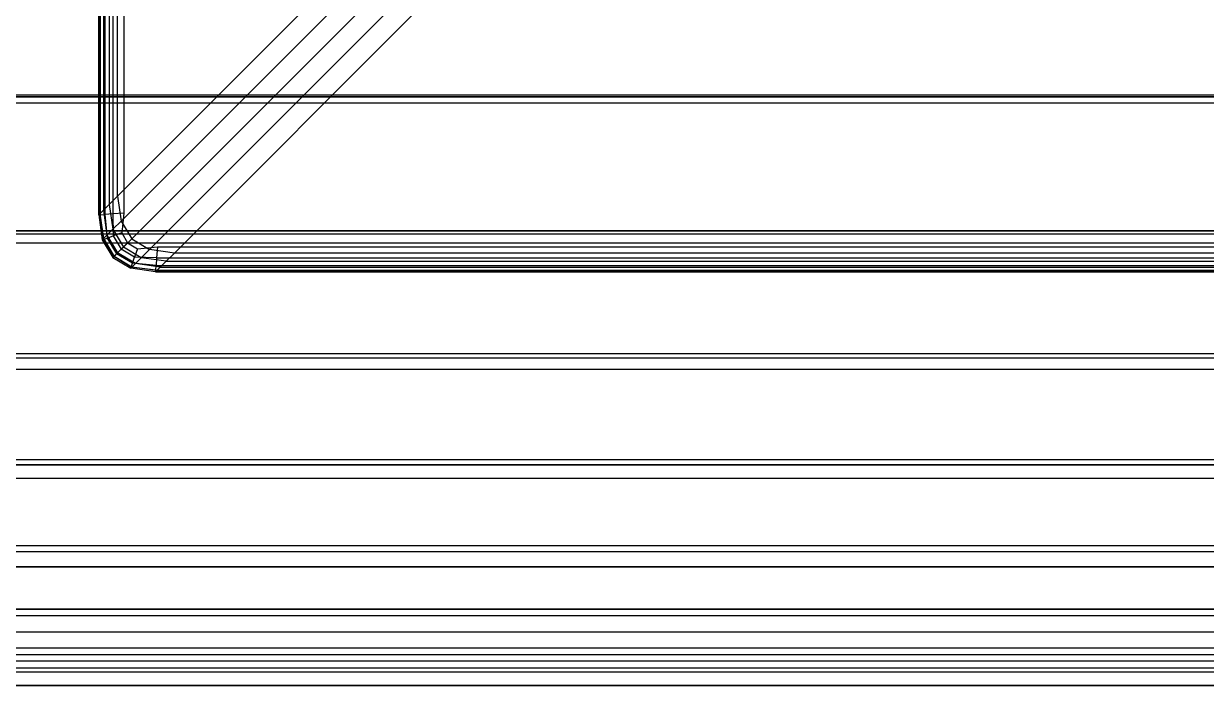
# Model space of a CAD drawing. Extents: x 11992 to 29481, y -6727 to 6811.
# Drawn here: x 14447.33 to 14468.11, y 911.6 to 923.22 of the extents above; entities that cross this region are included whole.
import ezdxf

# ---------------------------------------------------------------- set-up
doc = ezdxf.new("R2010")
doc.units = 0
doc.header["$MEASUREMENT"] = 0
doc.layers.get('0').update_dxf_attribs({"color": 8, "linetype": 'CONTINUOUS'})

msp = doc.modelspace()

# ---------------------------------------------------------------- linework, layer by layer
for p, q in [((14448.65, 934.441, -77.197), (14448.65, 919.863, -77.197)), ((14448.65, 934.441, -1413.709), (14448.65, 919.863, -1413.709)), ((14448.65, 919.863, -76.127), (14448.65, 934.441, -76.127)), ((14448.65, 919.863, -1412.639), (14448.65, 934.441, -1412.639)), ((14448.67, 934.42, -77.4), (14448.67, 919.884, -77.4)), ((14448.67, 934.42, -1413.912), (14448.67, 919.884, -1413.912)), ((14448.677, 934.439, -75.923), (14448.677, 919.865, -75.923)), ((14448.677, 934.439, -1412.435), (14448.677, 919.865, -1412.435)), ((14448.732, 934.359, -77.546), (14448.732, 919.946, -77.546)), ((14448.732, 934.359, -1414.058), (14448.732, 919.945, -1414.058)), ((14448.76, 934.433, -75.778), (14448.76, 919.871, -75.778)), ((14448.76, 934.433, -1412.29), (14448.76, 919.871, -1412.29)), ((14448.898, 934.423, -75.691), (14448.898, 919.881, -75.691)), ((14448.898, 934.423, -1412.203), (14448.898, 919.881, -1412.203)), ((14449.09, 934.409, -75.662), (14449.09, 919.895, -75.662)), ((14449.09, 934.409, -1412.174), (14449.09, 919.894, -1412.174)), ((14448.834, 934.256, -77.633), (14448.835, 920.048, -77.633)), ((14448.834, 934.256, -1414.145), (14448.835, 920.048, -1414.145)), ((14448.979, 920.192, -77.662), (14448.979, 934.112, -77.662)), ((14448.979, 920.192, -1414.174), (14448.979, 934.112, -1414.174)), ((14453.321, 924.535, -77.662), (14448.979, 920.192, -77.662)), ((14453.321, 924.535, -1414.174), (14448.979, 920.192, -1414.174)), ((14453.383, 924.097, -77.662), (14449.042, 919.754, -77.662)), ((14453.383, 924.097, -1414.174), (14449.042, 919.754, -1414.174)), ((14453.571, 923.785, -77.662), (14449.229, 919.442, -77.662)), ((14453.571, 923.785, -1414.174), (14449.229, 919.442, -1414.174)), ((14453.883, 923.597, -77.662), (14449.541, 919.254, -77.662)), ((14453.883, 923.597, -1414.174), (14449.541, 919.254, -1414.174)), ((14454.321, 923.535, -77.662), (14449.979, 919.192, -77.662)), ((14454.321, 923.535, -1414.174), (14449.979, 919.192, -1414.174)), ((15683.433, 921.937, -141.082), (14427.638, 921.936, -141.081)), ((15683.433, 921.937, -112.418), (14427.638, 921.936, -112.418)), ((15683.433, 921.936, -1477.594), (14427.638, 921.934, -1477.593)), ((15683.433, 921.936, -1448.93), (14427.638, 921.934, -1448.929)), ((14427.638, 921.833, -112.133), (15683.433, 921.834, -112.133)), ((14427.638, 921.833, -141.366), (15683.433, 921.833, -141.366)), ((14427.638, 921.831, -1477.877), (15683.433, 921.833, -1477.878)), ((14427.638, 921.831, -1448.645), (15683.433, 921.833, -1448.645)), ((14427.913, 921.975, -140.959), (15683.707, 921.977, -140.959)), ((14427.913, 921.974, -1477.471), (15683.707, 921.977, -1477.471)), ((14427.913, 921.975, -112.541), (15683.707, 921.977, -112.541)), ((14427.913, 921.974, -1449.052), (15683.707, 921.977, -1449.053)), ((14448.979, 920.192, -77.662), (14448.835, 920.048, -77.633)), ((14448.979, 920.192, -1414.174), (14448.835, 920.048, -1414.145)), ((14448.979, 920.192, -77.662), (14449.042, 919.754, -77.662)), ((14448.979, 920.192, -1414.174), (14449.042, 919.754, -1414.174)), ((14448.732, 919.946, -77.546), (14448.835, 920.048, -77.633)), ((14448.732, 919.945, -1414.058), (14448.835, 920.048, -1414.145)), ((14448.835, 920.048, -77.633), (14448.897, 919.611, -77.633)), ((14448.835, 920.048, -1414.145), (14448.897, 919.61, -1414.145)), ((14448.65, 919.863, -77.197), (14448.67, 919.884, -77.4)), ((14448.65, 919.863, -1413.709), (14448.67, 919.884, -1413.912)), ((14448.65, 919.863, -76.127), (14448.677, 919.865, -75.923)), ((14448.65, 919.863, -1412.639), (14448.677, 919.865, -1412.435)), ((14448.65, 919.863, -77.197), (14448.65, 919.863, -76.127)), ((14448.65, 919.863, -77.197), (14448.713, 919.426, -77.197)), ((14448.65, 919.863, -1413.709), (14448.65, 919.863, -1412.639)), ((14448.65, 919.863, -1413.709), (14448.713, 919.426, -1413.709)), ((14448.65, 919.863, -76.127), (14448.713, 919.426, -76.127)), ((14448.65, 919.863, -1412.639), (14448.713, 919.426, -1412.639)), ((14448.67, 919.884, -77.4), (14448.732, 919.946, -77.546)), ((14448.67, 919.884, -1413.912), (14448.732, 919.945, -1414.058)), ((14448.67, 919.884, -77.4), (14448.733, 919.446, -77.4)), ((14448.67, 919.884, -1413.912), (14448.733, 919.446, -1413.912)), ((14448.677, 919.865, -75.923), (14448.76, 919.871, -75.778)), ((14448.677, 919.865, -1412.435), (14448.76, 919.871, -1412.29)), ((14448.734, 919.433, -75.923), (14448.677, 919.865, -75.923)), ((14448.734, 919.433, -1412.435), (14448.677, 919.865, -1412.435)), ((14448.732, 919.946, -77.546), (14448.795, 919.508, -77.546)), ((14448.732, 919.945, -1414.058), (14448.795, 919.508, -1414.058)), ((14448.898, 919.881, -75.691), (14448.76, 919.871, -75.778)), ((14448.898, 919.881, -1412.203), (14448.76, 919.871, -1412.29)), ((14448.76, 919.871, -75.778), (14448.799, 919.456, -75.778)), ((14448.76, 919.871, -1412.29), (14448.799, 919.456, -1412.29)), ((14449.042, 919.754, -77.662), (14448.897, 919.611, -77.633)), ((14449.042, 919.754, -1414.174), (14448.897, 919.61, -1414.145)), ((14449.09, 919.895, -75.662), (14448.898, 919.881, -75.691)), ((14449.09, 919.894, -1412.174), (14448.898, 919.881, -1412.203)), ((14448.898, 919.881, -75.691), (14448.906, 919.494, -75.691)), ((14448.898, 919.881, -1412.203), (14448.906, 919.494, -1412.203)), ((14449.042, 919.754, -77.662), (14449.229, 919.442, -77.662)), ((14449.042, 919.754, -1414.174), (14449.229, 919.442, -1414.174)), ((14449.09, 919.895, -75.662), (14449.056, 919.548, -75.662)), ((14449.09, 919.894, -1412.174), (14449.056, 919.548, -1412.174)), ((14427.913, 919.587, -113.654), (15683.707, 919.588, -113.654)), ((14427.913, 919.587, -139.845), (15683.707, 919.588, -139.845)), ((14427.913, 919.585, -1450.166), (15683.707, 919.588, -1450.166)), ((14427.913, 919.585, -1476.357), (15683.707, 919.588, -1476.357)), ((14448.795, 919.508, -77.546), (14448.897, 919.611, -77.633)), ((14448.795, 919.508, -1414.058), (14448.897, 919.61, -1414.145)), ((14448.897, 919.611, -77.633), (14449.085, 919.298, -77.633)), ((14448.897, 919.61, -1414.145), (14449.085, 919.298, -1414.145)), ((14449.056, 919.548, -75.662), (14448.906, 919.494, -75.691)), ((14449.056, 919.548, -1412.174), (14448.906, 919.494, -1412.203)), ((14449.056, 919.548, -75.662), (14449.158, 919.371, -75.662)), ((14449.056, 919.548, -1412.174), (14449.158, 919.371, -1412.174)), ((15683.433, 919.527, -113.541), (14427.638, 919.526, -113.541)), ((15683.433, 919.527, -139.958), (14427.638, 919.526, -139.958)), ((15683.433, 919.527, -1450.053), (14427.638, 919.524, -1450.053)), ((15683.433, 919.527, -1476.47), (14427.638, 919.524, -1476.47)), ((14427.638, 919.374, -113.279), (15683.433, 919.376, -113.279)), ((14427.638, 919.374, -140.22), (15683.433, 919.376, -140.22)), ((14427.638, 919.373, -1449.791), (15683.433, 919.376, -1449.791)), ((14427.638, 919.373, -1476.732), (15683.433, 919.376, -1476.732)), ((14448.713, 919.426, -77.197), (14448.733, 919.446, -77.4)), ((14448.713, 919.426, -1413.709), (14448.733, 919.446, -1413.912)), ((14448.713, 919.426, -76.127), (14448.734, 919.433, -75.923)), ((14448.713, 919.426, -1412.639), (14448.734, 919.433, -1412.435)), ((14448.713, 919.426, -77.197), (14448.713, 919.426, -76.127)), ((14448.713, 919.426, -77.197), (14448.9, 919.113, -77.197)), ((14448.713, 919.426, -1413.709), (14448.713, 919.426, -1412.639)), ((14448.713, 919.426, -1413.709), (14448.9, 919.113, -1413.709)), ((14448.713, 919.426, -76.127), (14448.9, 919.113, -76.127)), ((14448.713, 919.426, -1412.639), (14448.9, 919.113, -1412.639)), ((14448.733, 919.446, -77.4), (14448.795, 919.508, -77.546)), ((14448.733, 919.446, -1413.912), (14448.795, 919.508, -1414.058)), ((14448.733, 919.446, -77.4), (14448.921, 919.134, -77.4)), ((14448.733, 919.446, -1413.912), (14448.921, 919.134, -1413.912)), ((14448.734, 919.433, -75.923), (14448.799, 919.456, -75.778)), ((14448.734, 919.433, -1412.435), (14448.799, 919.456, -1412.29)), ((14448.734, 919.433, -75.923), (14448.916, 919.129, -75.923)), ((14448.734, 919.433, -1412.435), (14448.916, 919.129, -1412.435)), ((14448.795, 919.508, -77.546), (14448.982, 919.196, -77.546)), ((14448.795, 919.508, -1414.058), (14448.982, 919.196, -1414.058)), ((14448.799, 919.456, -75.778), (14448.906, 919.494, -75.691)), ((14448.799, 919.456, -1412.29), (14448.906, 919.494, -1412.203)), ((14448.799, 919.456, -75.778), (14448.964, 919.178, -75.778)), ((14448.799, 919.456, -1412.29), (14448.964, 919.178, -1412.29)), ((14448.906, 919.494, -75.691), (14449.045, 919.258, -75.691)), ((14448.906, 919.494, -1412.203), (14449.045, 919.258, -1412.203)), ((14449.158, 919.371, -75.662), (14449.045, 919.258, -75.691)), ((14449.158, 919.371, -1412.174), (14449.045, 919.258, -1412.203)), ((14449.229, 919.442, -77.662), (14449.085, 919.298, -77.633)), ((14449.229, 919.442, -1414.174), (14449.085, 919.298, -1414.145)), ((14449.158, 919.371, -75.662), (14449.334, 919.269, -75.662)), ((14449.158, 919.371, -1412.174), (14449.334, 919.269, -1412.174)), ((14449.229, 919.442, -77.662), (14449.541, 919.254, -77.662)), ((14449.229, 919.442, -1414.174), (14449.541, 919.254, -1414.174)), ((14448.9, 919.113, -77.197), (14448.921, 919.134, -77.4)), ((14448.9, 919.113, -1413.709), (14448.921, 919.134, -1413.912)), ((14448.9, 919.113, -76.127), (14448.916, 919.129, -75.923)), ((14448.9, 919.113, -1412.639), (14448.916, 919.129, -1412.435)), ((14448.916, 919.129, -75.923), (14448.964, 919.178, -75.778)), ((14448.916, 919.129, -1412.435), (14448.964, 919.178, -1412.29)), ((14449.22, 918.947, -75.923), (14448.916, 919.129, -75.923)), ((14449.22, 918.947, -1412.435), (14448.916, 919.129, -1412.435)), ((14448.921, 919.134, -77.4), (14448.982, 919.196, -77.546)), ((14448.921, 919.134, -1413.912), (14448.982, 919.196, -1414.058)), ((14449.233, 918.946, -77.4), (14448.921, 919.134, -77.4)), ((14449.233, 918.946, -1413.912), (14448.921, 919.134, -1413.912)), ((14448.964, 919.178, -75.778), (14449.045, 919.258, -75.691)), ((14448.964, 919.178, -1412.29), (14449.045, 919.258, -1412.203)), ((14449.243, 919.012, -75.778), (14448.964, 919.178, -75.778)), ((14449.243, 919.012, -1412.29), (14448.964, 919.178, -1412.29)), ((14448.982, 919.196, -77.546), (14449.085, 919.298, -77.633)), ((14448.982, 919.196, -1414.058), (14449.085, 919.298, -1414.145)), ((14449.294, 919.008, -77.546), (14448.982, 919.196, -77.546)), ((14449.294, 919.008, -1414.058), (14448.982, 919.196, -1414.058)), ((14449.281, 919.119, -75.691), (14449.045, 919.258, -75.691)), ((14449.281, 919.119, -1412.203), (14449.045, 919.258, -1412.203)), ((14449.397, 919.111, -77.633), (14449.085, 919.298, -77.633)), ((14449.397, 919.111, -1414.145), (14449.085, 919.298, -1414.145)), ((14449.334, 919.269, -75.662), (14449.281, 919.119, -75.691)), ((14449.334, 919.269, -1412.174), (14449.281, 919.119, -1412.203)), ((14449.334, 919.269, -75.662), (14449.681, 919.304, -75.662)), ((14449.334, 919.269, -1412.174), (14449.681, 919.304, -1412.174)), ((14449.541, 919.254, -77.662), (14449.397, 919.111, -77.633)), ((14449.541, 919.254, -1414.174), (14449.397, 919.111, -1414.145)), ((14449.979, 919.192, -77.662), (14449.541, 919.254, -77.662)), ((14449.979, 919.192, -1414.174), (14449.541, 919.254, -1414.174)), ((14449.681, 919.304, -75.662), (14449.667, 919.111, -75.691)), ((14449.681, 919.304, -1412.174), (14449.667, 919.111, -1412.203)), ((14449.681, 919.304, -75.662), (14485.025, 919.304, -75.662)), ((14449.681, 919.304, -1412.174), (14485.025, 919.304, -1412.174)), ((14449.979, 919.192, -77.662), (14449.835, 919.048, -77.633)), ((14449.979, 919.192, -1414.174), (14449.835, 919.048, -1414.145)), ((14484.728, 919.192, -77.662), (14449.979, 919.192, -77.662)), ((14484.728, 919.192, -1414.174), (14449.979, 919.192, -1414.174)), ((14448.9, 919.113, -77.197), (14448.9, 919.113, -76.127)), ((14448.9, 919.113, -77.197), (14449.212, 918.926, -77.197)), ((14448.9, 919.113, -1413.709), (14448.9, 919.113, -1412.639)), ((14448.9, 919.113, -1413.709), (14449.212, 918.926, -1413.709)), ((14448.9, 919.113, -76.127), (14449.212, 918.926, -76.127)), ((14448.9, 919.113, -1412.639), (14449.212, 918.926, -1412.639)), ((14449.212, 918.926, -76.127), (14449.22, 918.947, -75.923)), ((14449.212, 918.926, -1412.639), (14449.22, 918.947, -1412.435)), ((14449.212, 918.926, -77.197), (14449.233, 918.946, -77.4)), ((14449.212, 918.926, -1413.709), (14449.233, 918.946, -1413.912)), ((14449.65, 918.863, -77.197), (14449.212, 918.926, -77.197)), ((14449.65, 918.863, -1413.709), (14449.212, 918.926, -1413.709)), ((14449.65, 918.863, -76.127), (14449.212, 918.926, -76.127)), ((14449.65, 918.863, -1412.639), (14449.212, 918.926, -1412.639)), ((14449.212, 918.926, -77.197), (14449.212, 918.926, -76.127)), ((14449.212, 918.926, -1413.709), (14449.212, 918.926, -1412.639)), ((14449.22, 918.947, -75.923), (14449.243, 919.012, -75.778)), ((14449.22, 918.947, -1412.435), (14449.243, 919.012, -1412.29)), ((14449.652, 918.891, -75.923), (14449.22, 918.947, -75.923)), ((14449.652, 918.891, -1412.435), (14449.22, 918.947, -1412.435)), ((14449.233, 918.946, -77.4), (14449.294, 919.008, -77.546)), ((14449.233, 918.946, -1413.912), (14449.294, 919.008, -1414.058)), ((14449.671, 918.884, -77.4), (14449.233, 918.946, -77.4)), ((14449.671, 918.884, -1413.912), (14449.233, 918.946, -1413.912)), ((14449.243, 919.012, -75.778), (14449.281, 919.119, -75.691)), ((14449.243, 919.012, -1412.29), (14449.281, 919.119, -1412.203)), ((14449.658, 918.974, -75.778), (14449.243, 919.012, -75.778)), ((14449.658, 918.974, -1412.29), (14449.243, 919.012, -1412.29)), ((14449.667, 919.111, -75.691), (14449.281, 919.119, -75.691)), ((14449.667, 919.111, -1412.203), (14449.281, 919.119, -1412.203)), ((14449.294, 919.008, -77.546), (14449.397, 919.111, -77.633)), ((14449.294, 919.008, -1414.058), (14449.397, 919.111, -1414.145)), ((14449.732, 918.946, -77.546), (14449.294, 919.008, -77.546)), ((14449.732, 918.946, -1414.058), (14449.294, 919.008, -1414.058)), ((14449.835, 919.048, -77.633), (14449.397, 919.111, -77.633)), ((14449.835, 919.048, -1414.145), (14449.397, 919.111, -1414.145)), ((14449.652, 918.891, -75.923), (14449.658, 918.974, -75.778)), ((14449.652, 918.891, -1412.435), (14449.658, 918.974, -1412.29)), ((14449.667, 919.111, -75.691), (14449.658, 918.974, -75.778)), ((14449.667, 919.111, -1412.203), (14449.658, 918.974, -1412.29)), ((14449.658, 918.974, -75.778), (14485.049, 918.974, -75.778)), ((14449.658, 918.974, -1412.29), (14485.049, 918.974, -1412.29)), ((14449.667, 919.111, -75.691), (14485.039, 919.111, -75.691)), ((14449.667, 919.111, -1412.203), (14485.039, 919.111, -1412.203)), ((14449.671, 918.884, -77.4), (14449.732, 918.946, -77.546)), ((14449.671, 918.884, -1413.912), (14449.732, 918.946, -1414.058)), ((14449.732, 918.946, -77.546), (14449.835, 919.048, -77.633)), ((14449.732, 918.946, -1414.058), (14449.835, 919.048, -1414.145)), ((14449.732, 918.946, -77.546), (14484.975, 918.946, -77.546)), ((14449.732, 918.946, -1414.058), (14484.975, 918.946, -1414.058)), ((14449.835, 919.048, -77.633), (14484.872, 919.048, -77.633)), ((14449.835, 919.048, -1414.145), (14484.872, 919.048, -1414.145)), ((14449.65, 918.863, -76.127), (14449.652, 918.891, -75.923)), ((14449.65, 918.863, -1412.639), (14449.652, 918.891, -1412.435)), ((14449.65, 918.863, -77.197), (14449.671, 918.884, -77.4)), ((14449.65, 918.863, -1413.709), (14449.671, 918.884, -1413.912)), ((14449.65, 918.863, -77.197), (14449.65, 918.863, -76.127)), ((14449.65, 918.863, -77.197), (14485.057, 918.863, -77.197)), ((14449.65, 918.863, -1413.709), (14449.65, 918.863, -1412.639)), ((14449.65, 918.863, -1413.709), (14485.057, 918.863, -1413.709)), ((14485.057, 918.863, -76.127), (14449.65, 918.863, -76.127)), ((14485.057, 918.863, -1412.639), (14449.65, 918.863, -1412.639)), ((14449.652, 918.891, -75.923), (14485.055, 918.891, -75.923)), ((14449.652, 918.891, -1412.435), (14485.055, 918.891, -1412.435)), ((14449.671, 918.884, -77.4), (14485.036, 918.884, -77.4)), ((14449.671, 918.884, -1413.912), (14485.036, 918.884, -1413.912)), ((15683.433, 917.35, -115.066), (14427.638, 917.348, -115.066)), ((15683.433, 917.35, -138.433), (14427.638, 917.348, -138.433)), ((15683.433, 917.349, -1451.578), (14427.638, 917.346, -1451.578)), ((15683.433, 917.349, -1474.945), (14427.638, 917.346, -1474.945)), ((14427.913, 917.427, -115.166), (15683.707, 917.429, -115.167)), ((14427.913, 917.426, -1451.678), (15683.707, 917.429, -1451.678)), ((14427.913, 917.427, -138.333), (15683.707, 917.429, -138.333)), ((14427.913, 917.426, -1474.845), (15683.707, 917.429, -1474.845)), ((14427.638, 917.154, -114.834), (15683.433, 917.155, -114.834)), ((14427.638, 917.152, -1451.346), (15683.433, 917.155, -1451.346)), ((14427.638, 917.154, -138.665), (15683.433, 917.155, -138.665)), ((14427.638, 917.152, -1475.177), (15683.433, 917.155, -1475.177)), ((15683.433, 915.47, -116.946), (14427.638, 915.469, -116.946)), ((15683.433, 915.47, -136.553), (14427.638, 915.469, -136.553)), ((15683.433, 915.47, -1453.458), (14427.638, 915.467, -1453.458)), ((15683.433, 915.47, -1473.065), (14427.638, 915.467, -1473.065)), ((14427.913, 915.564, -117.03), (15683.707, 915.565, -117.03)), ((14427.913, 915.564, -136.469), (15683.707, 915.565, -136.469)), ((14427.913, 915.562, -1453.542), (15683.707, 915.565, -1453.542)), ((14427.913, 915.562, -1472.981), (15683.707, 915.565, -1472.981)), ((14427.638, 915.237, -116.752), (15683.433, 915.238, -116.752)), ((14427.638, 915.237, -136.747), (15683.433, 915.238, -136.748)), ((14427.638, 915.235, -1453.263), (15683.433, 915.238, -1453.264)), ((14427.638, 915.235, -1473.259), (15683.433, 915.238, -1473.26)), ((15683.433, 913.945, -134.376), (14427.638, 913.943, -134.375)), ((15683.433, 913.945, -1470.888), (14427.638, 913.942, -1470.887)), ((15683.433, 913.945, -119.124), (14427.638, 913.943, -119.124)), ((15683.433, 913.945, -1455.636), (14427.638, 913.942, -1455.635)), ((14427.913, 914.052, -134.31), (15683.707, 914.054, -134.311)), ((14427.913, 914.051, -1470.822), (15683.707, 914.054, -1470.822)), ((14427.913, 914.052, -119.189), (15683.707, 914.054, -119.189)), ((14427.913, 914.051, -1455.701), (15683.707, 914.054, -1455.701)), ((14427.638, 913.682, -134.527), (15683.433, 913.683, -134.527)), ((14427.638, 913.68, -1471.038), (15683.433, 913.683, -1471.039)), ((14427.638, 913.682, -118.972), (15683.433, 913.683, -118.973)), ((14427.638, 913.68, -1455.484), (15683.433, 913.683, -1455.484)), ((14427.913, 912.938, -121.578), (15683.707, 912.94, -121.578)), ((14427.913, 912.938, -131.921), (15683.707, 912.94, -131.922)), ((14427.913, 912.936, -1458.09), (15683.707, 912.939, -1458.09)), ((14427.913, 912.936, -1468.433), (15683.707, 912.939, -1468.434)), ((15683.433, 912.821, -121.533), (14427.638, 912.82, -121.533)), ((15683.433, 912.821, -131.966), (14427.638, 912.82, -131.966)), ((15683.433, 912.821, -1458.045), (14427.638, 912.818, -1458.045)), ((15683.433, 912.821, -1468.478), (14427.638, 912.818, -1468.478)), ((14427.638, 912.535, -121.43), (15683.433, 912.537, -121.43)), ((14427.638, 912.535, -132.069), (15683.433, 912.537, -132.07)), ((14427.638, 912.534, -1457.941), (15683.433, 912.537, -1457.942)), ((14427.638, 912.534, -1468.581), (15683.433, 912.537, -1468.582)), ((15683.433, 912.133, -124.101), (14427.638, 912.132, -124.101)), ((15683.433, 912.133, -1460.613), (14427.638, 912.13, -1460.613)), ((15683.433, 912.133, -129.398), (14427.638, 912.132, -129.398)), ((15683.433, 912.133, -1465.91), (14427.638, 912.13, -1465.91)), ((14427.913, 912.256, -124.124), (15683.707, 912.257, -124.124)), ((14427.913, 912.254, -1460.636), (15683.707, 912.257, -1460.636)), ((14427.913, 912.256, -129.375), (15683.707, 912.257, -129.376)), ((14427.913, 912.254, -1465.887), (15683.707, 912.257, -1465.888)), ((15683.433, 911.901, -126.75), (14427.638, 911.9, -126.749)), ((15683.433, 911.901, -1463.262), (14427.638, 911.899, -1463.261)), ((14427.913, 912.026, -126.75), (15683.707, 912.028, -126.75)), ((14427.913, 912.025, -1463.261), (15683.707, 912.028, -1463.262)), ((14427.638, 911.834, -124.049), (15683.433, 911.836, -124.049)), ((14427.638, 911.834, -129.45), (15683.433, 911.836, -129.45)), ((14427.638, 911.832, -1460.56), (15683.433, 911.835, -1460.561)), ((14427.638, 911.832, -1465.962), (15683.433, 911.835, -1465.962)), ((14427.638, 911.598, -126.749), (15683.433, 911.599, -126.75)), ((14427.638, 911.596, -1463.261), (15683.433, 911.599, -1463.262))]:
    msp.add_line(p, q)

doc.saveas('drawing.dxf')
